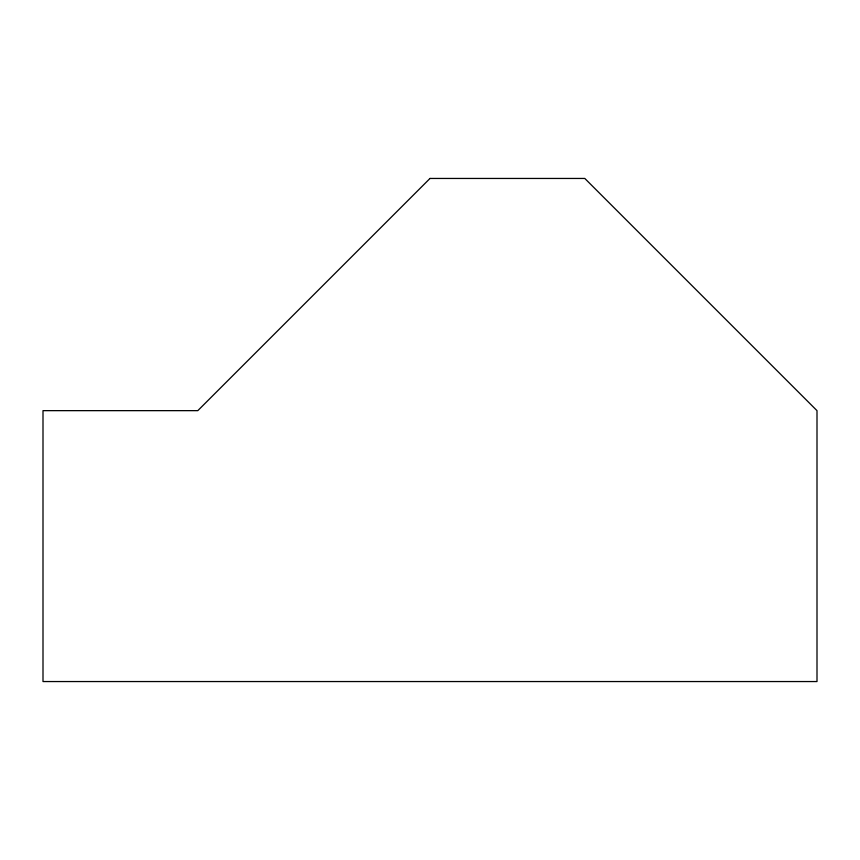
<?xml version="1.0" encoding="UTF-8"?>
<svg xmlns="http://www.w3.org/2000/svg" width="860" height="860" viewBox="0 0 860 860"><rect width="100%" height="100%" fill="white"/><g stroke="black" fill="none" stroke-linecap="round" stroke-linejoin="round"><path stroke-width="1.29" d="M430 178.45L197.8 410.65L43 410.65L43 681.55L817 681.55L817 410.65L584.8 178.45L430 178.45"/></g></svg>
